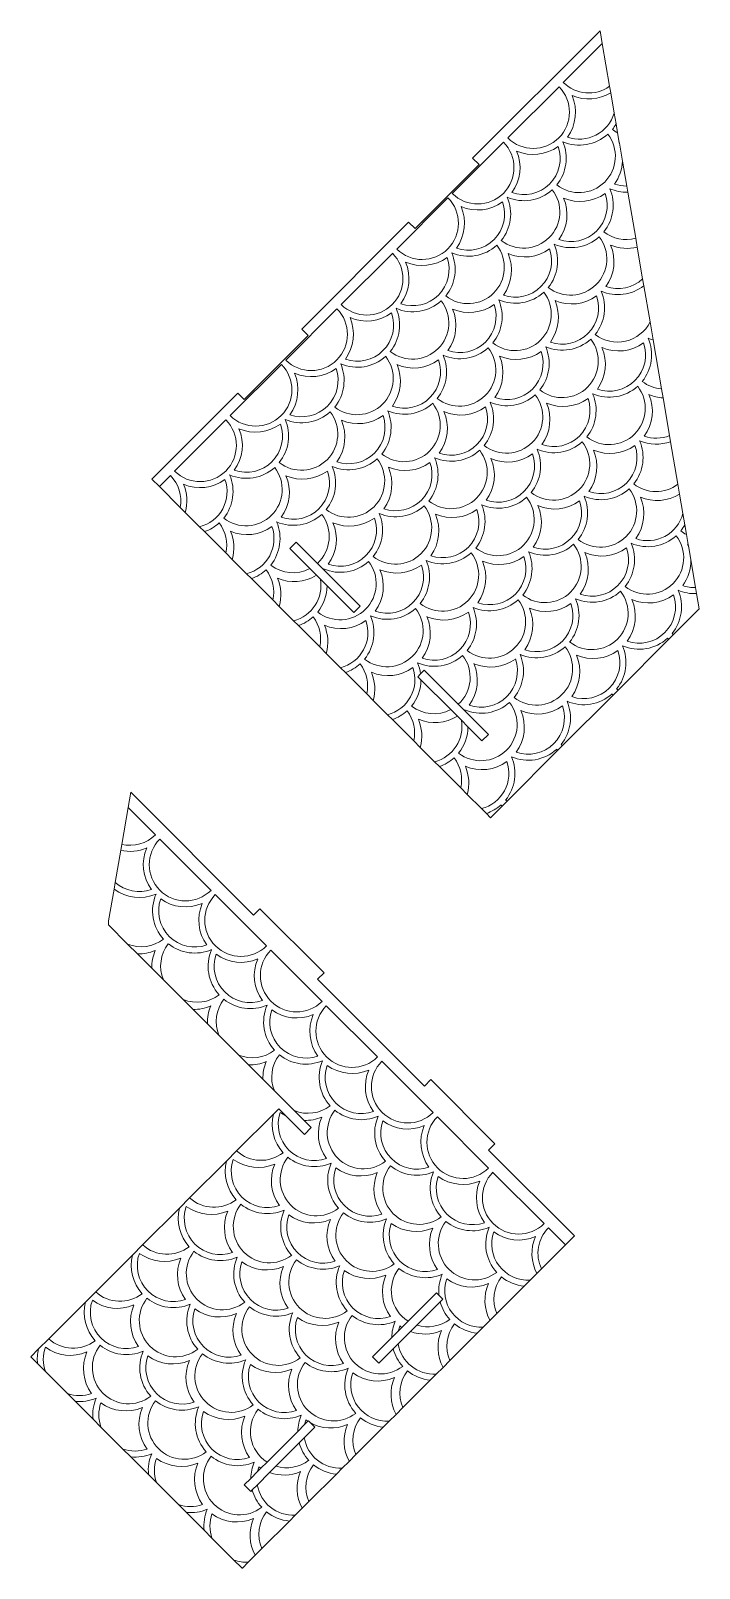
# Model space of a CAD drawing. Header units: millimetres. Extents: x -1822 to 2308, y -1461 to 1756.
# Drawn here: x 1366 to 1587, y 1087 to 1596 of the extents above; entities that cross this region are included whole.
import ezdxf

# ---------------------------------------------------------------- set-up
doc = ezdxf.new("R2010")
doc.units = ezdxf.units.MM

msp = doc.modelspace()

# ---------------------------------------------------------------- linework, layer by layer
at = {"color": 7, "linetype": 'Continuous', "lineweight": 15}
for p, q in [((1512.37, 1553.57), (1554.56, 1595.76)), ((1554.56, 1595.76), (1555.29, 1591.54)), ((1555.29, 1591.54), (1542.39, 1578.64)), ((1557.72, 1577.37), (1555.29, 1591.54)), ((1540.97, 1577.23), (1524, 1560.26)), ((1557.72, 1577.37), (1558.09, 1575.22)), ((1559.24, 1568.5), (1558.09, 1575.22)), ((1559.24, 1568.5), (1559.86, 1564.9)), ((1560.36, 1561.98), (1559.86, 1564.9)), ((1522.59, 1558.84), (1505.62, 1541.87)), ((1560.36, 1561.98), (1560.91, 1558.74)), ((1560.95, 1558.54), (1560.91, 1558.74)), ((1560.95, 1558.54), (1561.97, 1552.58)), ((1514.49, 1551.45), (1512.37, 1553.57)), ((1563.39, 1544.33), (1561.97, 1552.58)), ((1493.28, 1530.24), (1514.49, 1551.45)), ((1563.39, 1544.33), (1563.73, 1542.34)), ((1566.35, 1527.05), (1563.73, 1542.34)), ((1504.2, 1540.46), (1487.23, 1523.49)), ((1455.8, 1497), (1491.16, 1532.36)), ((1491.16, 1532.36), (1493.28, 1530.24)), ((1566.35, 1527.05), (1566.86, 1524.09)), ((1485.82, 1522.07), (1468.85, 1505.1)), ((1568.65, 1513.63), (1566.86, 1524.09)), ((1568.65, 1513.63), (1569.05, 1511.34)), ((1571.1, 1499.36), (1569.05, 1511.34)), ((1467.43, 1503.69), (1450.46, 1486.72)), ((1457.92, 1494.88), (1455.8, 1497)), ((1571.1, 1499.36), (1572.13, 1493.38)), ((1436.71, 1473.67), (1457.92, 1494.88)), ((1574.91, 1477.17), (1572.13, 1493.38)), ((1449.05, 1485.31), (1432.08, 1468.34)), ((1574.91, 1477.17), (1575.42, 1474.22)), ((1406.16, 1447.35), (1434.59, 1475.79)), ((1434.59, 1475.79), (1436.71, 1473.67)), ((1577.56, 1461.72), (1575.42, 1474.22)), ((1430.66, 1466.92), (1413.69, 1449.95)), ((1577.56, 1461.72), (1577.9, 1459.71)), ((1580.32, 1445.62), (1577.9, 1459.71)), ((1406.16, 1447.35), (1408.63, 1444.88)), ((1412.28, 1448.54), (1408.63, 1444.88)), ((1580.32, 1445.62), (1580.88, 1442.39)), ((1415.54, 1437.96), (1408.63, 1444.88)), ((1581.98, 1435.97), (1580.88, 1442.39)), ((1415.54, 1437.96), (1417.21, 1436.3)), ((1421.95, 1431.56), (1417.21, 1436.3)), ((1581.98, 1435.97), (1582.62, 1432.21)), ((1421.95, 1431.56), (1423.56, 1429.95)), ((1583.18, 1428.94), (1582.62, 1432.21)), ((1430.64, 1422.87), (1423.56, 1429.95)), ((1453.93, 1426.45), (1451.81, 1424.33)), ((1460.94, 1419.44), (1453.93, 1426.45)), ((1583.18, 1428.94), (1583.74, 1425.72)), ((1583.91, 1424.68), (1583.74, 1425.72)), ((1430.64, 1422.87), (1432.77, 1420.74)), ((1437.51, 1416), (1432.77, 1420.74)), ((1451.81, 1424.33), (1458.45, 1417.69)), ((1583.91, 1424.68), (1584.61, 1420.62)), ((1586.19, 1411.4), (1584.61, 1420.62)), ((1437.51, 1416), (1439.12, 1414.39)), ((1458.45, 1417.69), (1460.64, 1415.5)), ((1460.64, 1415.5), (1461.96, 1414.17)), ((1463.18, 1417.2), (1460.94, 1419.44)), ((1475.14, 1405.24), (1463.18, 1417.2)), ((1446.2, 1407.31), (1439.12, 1414.39)), ((1461.96, 1414.17), (1464.15, 1411.99)), ((1464.15, 1411.99), (1473.02, 1403.12)), ((1586.19, 1411.4), (1586.53, 1409.41)), ((1446.2, 1407.31), (1448.32, 1405.19)), ((1453.07, 1400.44), (1448.32, 1405.19)), ((1473.02, 1403.12), (1475.14, 1405.24)), ((1587.4, 1404.36), (1586.53, 1409.41)), ((1453.07, 1400.44), (1454.67, 1398.83)), ((1578.91, 1395.87), (1587.4, 1404.36)), ((1461.75, 1391.76), (1454.67, 1398.83)), ((1578.91, 1395.87), (1577.24, 1394.2)), ((1461.75, 1391.76), (1463.88, 1389.63)), ((1468.62, 1384.89), (1463.88, 1389.63)), ((1560.53, 1377.48), (1577.24, 1394.2)), ((1468.62, 1384.89), (1470.23, 1383.28)), ((1477.31, 1376.2), (1470.23, 1383.28)), ((1495.14, 1382.81), (1494.23, 1381.9)), ((1494.23, 1381.9), (1495.26, 1380.88)), ((1496.36, 1384.02), (1495.14, 1382.81)), ((1495.26, 1380.88), (1505.11, 1371.02)), ((1507.61, 1372.77), (1496.36, 1384.02)), ((1477.31, 1376.2), (1479.44, 1374.07)), ((1542.14, 1359.1), (1558.86, 1375.81)), ((1560.53, 1377.48), (1558.86, 1375.81)), ((1484.18, 1369.33), (1479.44, 1374.07)), ((1484.18, 1369.33), (1485.79, 1367.72)), ((1505.11, 1371.02), (1507.31, 1368.83)), ((1509.85, 1370.53), (1507.61, 1372.77)), ((1517.57, 1362.81), (1509.85, 1370.53)), ((1492.87, 1360.64), (1485.79, 1367.72)), ((1507.31, 1368.83), (1508.63, 1367.5)), ((1508.63, 1367.5), (1510.82, 1365.32)), ((1510.82, 1365.32), (1515.45, 1360.69)), ((1492.87, 1360.64), (1494.99, 1358.52)), ((1515.45, 1360.69), (1517.57, 1362.81)), ((1542.14, 1359.1), (1540.47, 1357.43)), ((1499.74, 1353.77), (1494.99, 1358.52)), ((1523.76, 1340.71), (1540.47, 1357.43)), ((1499.74, 1353.77), (1501.34, 1352.17)), ((1508.42, 1345.09), (1501.34, 1352.17)), ((1508.42, 1345.09), (1510.55, 1342.96)), ((1398.27, 1338.62), (1399.14, 1343.65)), ((1399.14, 1343.65), (1439.83, 1302.96)), ((1515.29, 1338.22), (1510.55, 1342.96)), ((1518.28, 1335.23), (1522.09, 1339.05)), ((1523.76, 1340.71), (1522.09, 1339.05)), ((1398.27, 1338.62), (1396.18, 1326.4)), ((1407.34, 1329.55), (1398.27, 1338.62)), ((1515.29, 1338.22), (1516.9, 1336.61)), ((1518.28, 1335.23), (1516.9, 1336.61)), ((1395.84, 1324.43), (1394.02, 1313.83)), ((1395.84, 1324.43), (1396.18, 1326.4)), ((1425.73, 1311.16), (1408.76, 1328.13)), ((1393.63, 1311.57), (1394.02, 1313.83)), ((1393.63, 1311.57), (1391.83, 1301.06)), ((1444.11, 1292.78), (1427.14, 1309.75)), ((1439.83, 1302.96), (1441.95, 1305.08)), ((1463.16, 1283.87), (1441.95, 1305.08)), ((1391.83, 1301.06), (1391.83, 1299.71)), ((1391.83, 1299.71), (1398.13, 1293.41)), ((1401.38, 1290.15), (1398.13, 1293.41)), ((1401.38, 1290.15), (1406.13, 1285.41)), ((1462.5, 1274.39), (1445.53, 1291.36)), ((1409.96, 1281.58), (1406.13, 1285.41)), ((1463.16, 1283.87), (1461.04, 1281.75)), ((1409.96, 1281.58), (1416.51, 1275.02)), ((1461.04, 1281.75), (1496.4, 1246.4)), ((1419.77, 1271.77), (1416.51, 1275.02)), ((1480.88, 1256.01), (1463.91, 1272.98)), ((1419.77, 1271.77), (1424.52, 1267.02)), ((1428.35, 1263.19), (1424.52, 1267.02)), ((1428.35, 1263.19), (1434.9, 1256.64)), ((1438.15, 1253.38), (1434.9, 1256.64)), ((1438.15, 1253.38), (1442.9, 1248.64)), ((1499.27, 1237.62), (1482.3, 1254.59)), ((1446.73, 1244.81), (1442.9, 1248.64)), ((1496.4, 1246.4), (1498.52, 1248.52)), ((1519.73, 1227.3), (1498.52, 1248.52)), ((1446.73, 1244.81), (1453.28, 1238.26)), ((1446.41, 1237.12), (1434.21, 1224.92)), ((1446.41, 1237.12), (1448.16, 1238.87)), ((1448.16, 1238.87), (1450.46, 1236.56)), ((1456.54, 1235), (1453.28, 1238.26)), ((1456.64, 1230.38), (1450.46, 1236.56)), ((1456.54, 1235), (1458.9, 1232.64)), ((1458.9, 1232.64), (1456.64, 1230.38)), ((1517.65, 1219.24), (1500.68, 1236.21)), ((1519.73, 1227.3), (1517.61, 1225.18)), ((1430.85, 1221.56), (1434.21, 1224.92)), ((1517.61, 1225.18), (1546.04, 1196.75)), ((1430.85, 1221.56), (1418.65, 1209.36)), ((1536.04, 1200.85), (1519.07, 1217.82)), ((1415.3, 1206.01), (1418.65, 1209.36)), ((1415.3, 1206.01), (1403.1, 1193.81)), ((1543.09, 1193.8), (1537.45, 1199.44)), ((1543.09, 1193.8), (1546.04, 1196.75)), ((1399.74, 1190.45), (1403.1, 1193.81)), ((1543.09, 1193.8), (1535.15, 1185.86)), ((1399.74, 1190.45), (1387.54, 1178.25)), ((1529.45, 1180.15), (1531.42, 1182.12)), ((1533.67, 1184.37), (1531.42, 1182.12)), ((1533.67, 1184.37), (1535.15, 1185.86)), ((1384.18, 1174.89), (1387.54, 1178.25)), ((1490.97, 1168.54), (1500.39, 1177.96)), ((1501.21, 1177.15), (1500.39, 1177.96)), ((1502.51, 1175.84), (1501.21, 1177.15)), ((1502.51, 1175.84), (1501.61, 1174.94)), ((1529.45, 1180.15), (1520.36, 1171.06)), ((1384.18, 1174.89), (1371.98, 1162.69)), ((1501.61, 1174.94), (1493.86, 1167.19)), ((1518.11, 1168.81), (1520.36, 1171.06)), ((1487.83, 1165.4), (1488.93, 1166.5)), ((1488.93, 1166.5), (1490.97, 1168.54)), ((1493.86, 1167.19), (1491.77, 1165.1)), ((1513.89, 1164.6), (1515.86, 1166.56)), ((1518.11, 1168.81), (1515.86, 1166.56)), ((1368.63, 1159.34), (1371.98, 1162.69)), ((1479.18, 1156.75), (1485.58, 1163.16)), ((1485.58, 1163.16), (1487.83, 1165.4)), ((1487.74, 1161.07), (1486.05, 1159.38)), ((1491.77, 1165.1), (1487.74, 1161.07)), ((1513.89, 1164.6), (1504.8, 1155.5)), ((1368.63, 1159.34), (1366.04, 1156.75)), ((1366.04, 1156.75), (1368.27, 1154.52)), ((1481.3, 1154.63), (1479.18, 1156.75)), ((1486.05, 1159.38), (1481.3, 1154.63)), ((1502.55, 1153.26), (1504.8, 1155.5)), ((1370.9, 1151.89), (1368.27, 1154.52)), ((1370.9, 1151.89), (1378.18, 1144.61)), ((1498.34, 1149.04), (1500.3, 1151.01)), ((1502.55, 1153.26), (1500.3, 1151.01)), ((1498.34, 1149.04), (1489.24, 1139.95)), ((1380.81, 1141.98), (1378.18, 1144.61)), ((1380.81, 1141.98), (1386.66, 1136.13)), ((1389.28, 1133.51), (1386.66, 1136.13)), ((1456.72, 1134.29), (1457.82, 1135.39)), ((1457.82, 1135.39), (1457.96, 1135.54)), ((1458.55, 1134.95), (1457.96, 1135.54)), ((1482.78, 1133.49), (1484.75, 1135.45)), ((1487, 1137.7), (1484.75, 1135.45)), ((1487, 1137.7), (1489.24, 1139.95)), ((1389.28, 1133.51), (1396.57, 1126.22)), ((1444.3, 1121.87), (1454.47, 1132.04)), ((1454.47, 1132.04), (1456.72, 1134.29)), ((1460.08, 1133.42), (1456.62, 1129.96)), ((1460.08, 1133.42), (1458.55, 1134.95)), ((1482.78, 1133.49), (1473.69, 1124.39)), ((1399.19, 1123.6), (1396.57, 1126.22)), ((1454.94, 1128.27), (1447.19, 1120.52)), ((1456.62, 1129.96), (1454.94, 1128.27)), ((1399.19, 1123.6), (1405.04, 1117.75)), ((1441.16, 1118.73), (1442.26, 1119.83)), ((1442.26, 1119.83), (1444.3, 1121.87)), ((1447.19, 1120.52), (1445.1, 1118.43)), ((1467.23, 1117.93), (1469.19, 1119.9)), ((1471.44, 1122.14), (1469.19, 1119.9)), ((1471.44, 1122.14), (1473.69, 1124.39)), ((1407.67, 1115.12), (1405.04, 1117.75)), ((1407.67, 1115.12), (1414.95, 1107.84)), ((1436.75, 1114.32), (1438.91, 1116.49)), ((1438.91, 1116.49), (1441.16, 1118.73)), ((1445.1, 1118.43), (1441.07, 1114.4)), ((1467.23, 1117.93), (1458.13, 1108.84)), ((1438.87, 1112.2), (1436.75, 1114.32)), ((1439.38, 1112.72), (1438.87, 1112.2)), ((1441.07, 1114.4), (1439.38, 1112.72)), ((1417.57, 1105.22), (1414.95, 1107.84)), ((1417.57, 1105.22), (1423.43, 1099.36)), ((1455.88, 1106.59), (1453.64, 1104.34)), ((1455.88, 1106.59), (1458.13, 1108.84)), ((1451.67, 1102.37), (1442.58, 1093.28)), ((1451.67, 1102.37), (1453.64, 1104.34)), ((1426.05, 1096.74), (1423.43, 1099.36)), ((1426.05, 1096.74), (1433.34, 1089.45)), ((1435.96, 1086.83), (1433.34, 1089.45)), ((1440.33, 1091.03), (1438.08, 1088.78)), ((1440.33, 1091.03), (1442.58, 1093.28)), ((1435.96, 1086.83), (1436.04, 1086.75)), ((1436.11, 1086.82), (1436.04, 1086.75)), ((1436.11, 1086.82), (1438.08, 1088.78))]:
    msp.add_line(p, q, dxfattribs=at)
for centre, radius, start, end in [((1550.82, 1587.18), 12, 225.3775, 305.11), ((1532.43, 1568.8), 12, 225.3775, 44.6225), ((1532.43, 1568.8), 14, 323.9721, 23.2132), ((1550.82, 1587.18), 14, 246.7868, 301.2855), ((1547.73, 1571.89), 12, 250.6589, 343.5975), ((1547.73, 1571.89), 14, 321.1352, 330.0435), ((1566.01, 1572.57), 12, 232.0542, 241.9142), ((1514.05, 1550.42), 12, 225.3775, 44.6225), ((1547.62, 1554.18), 12, 232.0542, 37.6426), ((1529.34, 1553.5), 14, 321.1352, 23.2132), ((1547.73, 1571.89), 14, 246.7868, 312.1611), ((1566.37, 1571.63), 14, 246.7868, 247.0552), ((1547.99, 1553.24), 14, 22.2086, 23.2132), ((1529.34, 1553.5), 12, 250.6589, 19.3411), ((1514.05, 1550.42), 14, 323.9721, 23.2132), ((1532.43, 1568.8), 14, 246.7868, 306.0279), ((1547.99, 1553.24), 14, 323.9721, 357.2627), ((1529.24, 1535.8), 12, 232.0542, 37.6426), ((1529.34, 1553.5), 14, 246.7868, 312.1611), ((1544.9, 1537.95), 14, 321.1352, 23.2132), ((1563.28, 1556.33), 14, 246.7868, 271.8163), ((1563.28, 1556.33), 12, 250.6589, 270.4857), ((1495.66, 1532.03), 12, 225.3775, 44.6225), ((1510.96, 1535.12), 12, 250.6589, 19.3411), ((1495.66, 1532.03), 14, 323.9721, 23.2132), ((1514.05, 1550.42), 14, 246.7868, 306.0279), ((1510.96, 1535.12), 14, 321.1352, 23.2132), ((1544.9, 1537.95), 12, 250.6589, 19.3411), ((1529.6, 1534.86), 14, 323.9721, 23.2132), ((1547.99, 1553.24), 14, 246.7868, 306.0279), ((1544.79, 1520.24), 12, 232.0542, 37.6426), ((1544.9, 1537.95), 14, 246.7868, 312.1611), ((1563.18, 1538.63), 12, 232.0542, 285.325), ((1477.28, 1513.65), 12, 225.3775, 44.6225), ((1510.85, 1517.41), 12, 232.0542, 37.6426), ((1492.57, 1516.73), 14, 321.1352, 23.2132), ((1510.96, 1535.12), 14, 246.7868, 312.1611), ((1526.51, 1519.56), 12, 250.6589, 19.3411), ((1511.22, 1516.47), 14, 323.9721, 23.2132), ((1529.6, 1534.86), 14, 246.7868, 306.0279), ((1526.51, 1519.56), 14, 321.1352, 23.2132), ((1545.16, 1519.3), 14, 323.9721, 23.2132), ((1563.54, 1537.69), 14, 246.7868, 283.6998), ((1492.57, 1516.73), 12, 250.6589, 19.3411), ((1477.28, 1513.65), 14, 323.9721, 23.2132), ((1495.66, 1532.03), 14, 246.7868, 306.0279), ((1560.46, 1522.39), 12, 250.6589, 313.093), ((1526.41, 1501.86), 12, 232.0542, 37.6426), ((1508.13, 1501.18), 14, 321.1352, 23.2132), ((1526.51, 1519.56), 14, 246.7868, 312.1611), ((1542.07, 1504.01), 12, 250.6589, 19.3411), ((1545.16, 1519.3), 14, 246.7868, 306.0279), ((1542.07, 1504.01), 14, 321.1352, 23.2132), ((1560.46, 1522.39), 14, 246.7868, 307.8549), ((1458.89, 1495.26), 12, 225.3775, 44.6225), ((1474.19, 1498.35), 12, 250.6589, 19.3411), ((1477.28, 1513.65), 14, 246.7868, 306.0279), ((1492.47, 1499.03), 12, 232.0542, 37.6426), ((1474.19, 1498.35), 14, 321.1352, 23.2132), ((1492.57, 1516.73), 14, 246.7868, 312.1611), ((1508.13, 1501.18), 12, 250.6589, 19.3411), ((1492.83, 1498.09), 14, 323.9721, 23.2132), ((1511.22, 1516.47), 14, 246.7868, 306.0279), ((1526.77, 1500.92), 14, 323.9721, 23.2132), ((1458.89, 1495.26), 14, 323.9721, 23.2132), ((1560.35, 1504.68), 12, 232.0542, 333.6365), ((1541.97, 1486.3), 12, 232.0542, 37.6426), ((1542.07, 1504.01), 14, 246.7868, 312.1611), ((1557.63, 1488.45), 12, 250.6589, 19.3411), ((1560.72, 1503.75), 14, 246.7868, 306.0279), ((1557.63, 1488.45), 14, 321.1352, 23.2132), ((1576.01, 1506.83), 14, 246.7868, 253.8894), ((1474.08, 1480.64), 12, 232.0542, 37.6426), ((1474.19, 1498.35), 14, 246.7868, 312.1611), ((1489.74, 1482.79), 12, 250.6589, 19.3411), ((1492.83, 1498.09), 14, 246.7868, 306.0279), ((1508.02, 1483.47), 12, 232.0542, 37.6426), ((1489.74, 1482.79), 14, 321.1352, 23.2132), ((1508.13, 1501.18), 14, 246.7868, 312.1611), ((1523.69, 1485.62), 12, 250.6589, 19.3411), ((1508.39, 1482.53), 14, 323.9721, 23.2132), ((1526.77, 1500.92), 14, 246.7868, 306.0279), ((1523.69, 1485.62), 14, 321.1352, 23.2132), ((1542.33, 1485.36), 14, 323.9721, 23.2132), ((1440.51, 1476.88), 12, 225.3775, 44.6225), ((1455.8, 1479.96), 12, 250.6589, 19.3411), ((1440.51, 1476.88), 14, 323.9721, 23.2132), ((1458.89, 1495.26), 14, 246.7868, 306.0279), ((1455.8, 1479.96), 14, 321.1352, 23.2132), ((1474.45, 1479.7), 14, 323.9721, 23.2132), ((1557.52, 1470.74), 12, 232.0542, 37.6426), ((1557.63, 1488.45), 14, 246.7868, 312.1611), ((1575.91, 1489.13), 12, 232.0542, 265.2299), ((1489.64, 1465.09), 12, 232.0542, 37.6426), ((1489.74, 1482.79), 14, 246.7868, 312.1611), ((1505.3, 1467.24), 12, 250.6589, 19.3411), ((1508.39, 1482.53), 14, 246.7868, 306.0279), ((1523.58, 1467.91), 12, 232.0542, 37.6426), ((1505.3, 1467.24), 14, 321.1352, 23.2132), ((1523.69, 1485.62), 14, 246.7868, 312.1611), ((1539.24, 1470.06), 12, 250.6589, 19.3411), ((1523.95, 1466.98), 14, 323.9721, 23.2132), ((1542.33, 1485.36), 14, 246.7868, 306.0279), ((1539.24, 1470.06), 14, 321.1352, 23.2132), ((1557.89, 1469.81), 14, 323.9721, 23.2132), ((1576.27, 1488.19), 14, 246.7868, 266.4947), ((1422.12, 1458.49), 12, 225.3775, 44.6225), ((1455.7, 1462.26), 12, 232.0542, 37.6426), ((1437.42, 1461.58), 14, 321.1352, 23.2132), ((1455.8, 1479.96), 14, 246.7868, 312.1611), ((1471.36, 1464.41), 12, 250.6589, 19.3411), ((1456.06, 1461.32), 14, 323.9721, 23.2132), ((1474.45, 1479.7), 14, 246.7868, 306.0279), ((1471.36, 1464.41), 14, 321.1352, 23.2132), ((1490, 1464.15), 14, 323.9721, 23.2132), ((1437.42, 1461.58), 12, 250.6589, 19.3411), ((1422.12, 1458.49), 14, 323.9721, 23.2132), ((1440.51, 1476.88), 14, 246.7868, 306.0279), ((1573.18, 1472.89), 12, 250.6589, 291.3887), ((1505.2, 1449.53), 12, 232.0542, 37.6426), ((1505.3, 1467.24), 14, 246.7868, 312.1611), ((1539.14, 1452.36), 12, 232.0542, 37.6426), ((1520.86, 1451.68), 14, 321.1352, 23.2132), ((1539.24, 1470.06), 14, 246.7868, 312.1611), ((1554.8, 1454.51), 12, 250.6589, 19.3411), ((1539.5, 1451.42), 14, 323.9721, 23.2132), ((1557.89, 1469.81), 14, 246.7868, 306.0279), ((1554.8, 1454.51), 14, 321.1352, 23.2132), ((1573.18, 1472.89), 14, 246.7868, 289.7055), ((1437.31, 1443.87), 12, 232.0542, 37.6426), ((1437.42, 1461.58), 14, 246.7868, 312.1611), ((1471.25, 1446.7), 12, 232.0542, 37.6426), ((1452.98, 1446.02), 14, 321.1352, 23.2132), ((1471.36, 1464.41), 14, 246.7868, 312.1611), ((1486.92, 1448.85), 12, 250.6589, 19.3411), ((1471.62, 1445.76), 14, 323.9721, 23.2132), ((1490, 1464.15), 14, 246.7868, 306.0279), ((1486.92, 1448.85), 14, 321.1352, 23.2132), ((1520.86, 1451.68), 12, 250.6589, 19.3411), ((1505.56, 1448.59), 14, 323.9721, 23.2132), ((1523.95, 1466.98), 14, 246.7868, 306.0279), ((1403.74, 1440.11), 12, 349.7176, 44.6225), ((1422.12, 1458.49), 14, 246.7868, 306.0279), ((1403.74, 1440.11), 14, 344.2204, 23.2132), ((1419.03, 1443.19), 12, 284.0826, 19.3411), ((1419.03, 1443.19), 14, 321.1352, 23.2132), ((1452.98, 1446.02), 12, 250.6589, 19.3411), ((1437.68, 1442.94), 14, 323.9721, 23.2132), ((1456.06, 1461.32), 14, 246.7868, 306.0279), ((1573.08, 1455.19), 12, 232.0542, 307.1307), ((1520.75, 1433.97), 12, 232.0542, 37.6426), ((1520.86, 1451.68), 14, 246.7868, 312.1611), ((1554.69, 1436.8), 12, 232.0542, 37.6426), ((1536.41, 1436.12), 14, 321.1352, 23.2132), ((1554.8, 1454.51), 14, 246.7868, 312.1611), ((1555.06, 1435.86), 14, 323.9721, 23.2132), ((1573.44, 1454.25), 14, 246.7868, 302.0718), ((1452.98, 1446.02), 14, 246.7868, 312.1611), ((1452.87, 1428.32), 12, 312.2725, 37.6426), ((1486.81, 1431.15), 12, 232.0542, 37.6426), ((1468.53, 1430.47), 14, 321.1352, 23.2132), ((1486.92, 1448.85), 14, 246.7868, 312.1611), ((1502.47, 1433.3), 12, 250.6589, 19.3411), ((1487.18, 1430.21), 14, 323.9721, 23.2132), ((1505.56, 1448.59), 14, 246.7868, 306.0279), ((1502.47, 1433.3), 14, 321.1352, 23.2132), ((1536.41, 1436.12), 12, 250.6589, 19.3411), ((1521.12, 1433.04), 14, 323.9721, 23.2132), ((1539.5, 1451.42), 14, 246.7868, 306.0279), ((1570.35, 1438.95), 12, 250.6589, 345.6007), ((1419.03, 1443.19), 14, 288.8705, 312.1611), ((1418.93, 1425.49), 12, 347.3946, 37.6426), ((1437.68, 1442.94), 14, 246.7868, 306.0279), ((1434.59, 1427.64), 12, 284.0826, 19.3411), ((1434.59, 1427.64), 14, 321.1352, 23.2132), ((1468.53, 1430.47), 12, 250.6589, 19.3411), ((1453.23, 1427.38), 14, 323.9721, 23.2132), ((1471.62, 1445.76), 14, 246.7868, 306.0279), ((1570.35, 1438.95), 14, 321.1352, 331.1995), ((1419.29, 1424.55), 14, 344.2204, 23.2132), ((1536.31, 1418.42), 12, 232.0542, 37.6426), ((1536.41, 1436.12), 14, 246.7868, 312.1611), ((1570.25, 1421.25), 12, 232.0542, 37.6426), ((1551.97, 1420.57), 14, 321.1352, 23.2132), ((1570.35, 1438.95), 14, 246.7868, 312.1611), ((1588.63, 1439.63), 12, 232.0542, 242.9837), ((1589, 1438.69), 14, 246.7868, 247.9175), ((1570.61, 1420.31), 14, 18.1925, 23.2132), ((1502.37, 1415.59), 12, 232.0542, 37.6426), ((1484.09, 1414.91), 14, 321.1352, 23.2132), ((1502.47, 1433.3), 14, 246.7868, 312.1611), ((1518.03, 1417.74), 12, 250.6589, 19.3411), ((1502.73, 1414.65), 14, 323.9721, 23.2132), ((1521.12, 1433.04), 14, 246.7868, 306.0279), ((1518.03, 1417.74), 14, 321.1352, 23.2132), ((1551.97, 1420.57), 12, 250.6589, 19.3411), ((1536.67, 1417.48), 14, 323.9721, 23.2132), ((1555.06, 1435.86), 14, 246.7868, 306.0279), ((1570.61, 1420.31), 14, 323.9721, 1.2788), ((1434.59, 1427.64), 14, 288.8705, 312.1611), ((1434.49, 1409.93), 12, 347.3946, 37.6426), ((1452.87, 1428.32), 12, 232.0542, 297.6874), ((1453.23, 1427.38), 14, 246.7868, 301.9315), ((1468.43, 1412.76), 12, 232.0542, 37.6426), ((1468.53, 1430.47), 14, 246.7868, 312.1611), ((1450.15, 1412.08), 14, 21.4543, 23.2132), ((1484.09, 1414.91), 12, 250.6589, 19.3411), ((1468.79, 1411.82), 14, 323.9721, 23.2132), ((1487.18, 1430.21), 14, 246.7868, 306.0279), ((1434.85, 1408.99), 14, 344.2204, 23.2132), ((1450.15, 1412.08), 12, 284.0826, 10.0379), ((1450.15, 1412.08), 14, 321.1352, 359.6244), ((1551.86, 1402.86), 12, 232.0542, 37.6426), ((1551.97, 1420.57), 14, 246.7868, 312.1611), ((1567.53, 1405.01), 14, 321.1352, 23.2132), ((1585.91, 1423.4), 14, 246.7868, 272.552), ((1585.91, 1423.4), 12, 250.6589, 271.3468), ((1517.92, 1400.03), 12, 232.0542, 37.6426), ((1518.03, 1417.74), 14, 246.7868, 312.1611), ((1533.59, 1402.18), 12, 250.6589, 19.3411), ((1536.67, 1417.48), 14, 246.7868, 306.0279), ((1533.59, 1402.18), 14, 321.1352, 23.2132), ((1567.53, 1405.01), 12, 250.6589, 19.3411), ((1552.23, 1401.92), 14, 323.9721, 23.2132), ((1570.61, 1420.31), 14, 246.7868, 306.0279), ((1450.15, 1412.08), 14, 288.8705, 312.1611), ((1450.04, 1394.38), 12, 347.3946, 37.6426), ((1468.79, 1411.82), 14, 246.7868, 306.0279), ((1465.7, 1396.53), 12, 284.0826, 19.3411), ((1483.98, 1397.2), 12, 232.0542, 37.6426), ((1465.7, 1396.53), 14, 321.1352, 23.2132), ((1484.09, 1414.91), 14, 246.7868, 312.1611), ((1499.64, 1399.35), 12, 250.6589, 19.3411), ((1484.35, 1396.27), 14, 323.9721, 23.2132), ((1502.73, 1414.65), 14, 246.7868, 306.0279), ((1499.64, 1399.35), 14, 321.1352, 23.2132), ((1518.29, 1399.09), 14, 323.9721, 23.2132), ((1450.41, 1393.44), 14, 344.2204, 23.2132), ((1585.81, 1405.69), 12, 232.0542, 234.931), ((1533.48, 1384.48), 12, 232.0542, 37.6426), ((1533.59, 1402.18), 14, 246.7868, 312.1611), ((1549.14, 1386.63), 12, 250.6589, 19.3411), ((1552.23, 1401.92), 14, 246.7868, 306.0279), ((1549.14, 1386.63), 14, 321.1352, 23.2132), ((1567.53, 1405.01), 14, 246.7868, 312.1611), ((1567.42, 1387.3), 12, 35.069, 37.6426), ((1465.7, 1396.53), 14, 288.8705, 312.1611), ((1465.6, 1378.82), 12, 347.3946, 37.6426), ((1484.35, 1396.27), 14, 246.7868, 306.0279), ((1481.26, 1380.97), 12, 284.0826, 19.3411), ((1499.64, 1399.35), 14, 246.7868, 312.1611), ((1481.26, 1380.97), 14, 7.5361, 23.2132), ((1499.54, 1381.65), 12, 312.2725, 37.6426), ((1515.2, 1383.8), 12, 250.6589, 19.3411), ((1499.9, 1380.71), 14, 323.9721, 23.2132), ((1518.29, 1399.09), 14, 246.7868, 306.0279), ((1515.2, 1383.8), 14, 321.1352, 23.2132), ((1533.85, 1383.54), 14, 323.9721, 23.2132), ((1465.96, 1377.88), 14, 344.2204, 23.2132), ((1481.26, 1380.97), 14, 321.1352, 359.6244), ((1549.14, 1386.63), 14, 246.7868, 312.1611), ((1549.04, 1368.92), 12, 35.069, 37.6426), ((1567.42, 1387.3), 12, 232.0542, 234.931), ((1481.26, 1380.97), 14, 288.8705, 312.1611), ((1481.15, 1363.26), 12, 347.3946, 37.6426), ((1499.54, 1381.65), 12, 232.0542, 297.6874), ((1515.1, 1366.09), 12, 232.0542, 37.6426), ((1515.2, 1383.8), 14, 246.7868, 312.1611), ((1496.82, 1365.41), 14, 21.4543, 23.2132), ((1530.76, 1368.24), 12, 250.6589, 19.3411), ((1515.46, 1365.15), 14, 323.9721, 23.2132), ((1533.85, 1383.54), 14, 246.7868, 306.0279), ((1530.76, 1368.24), 14, 321.1352, 23.2132), ((1499.9, 1380.71), 14, 246.7868, 301.9315), ((1481.52, 1362.32), 14, 344.2204, 23.2132), ((1496.82, 1365.41), 12, 284.0826, 10.0379), ((1496.82, 1365.41), 14, 321.1352, 359.6244), ((1549.04, 1368.92), 12, 232.0542, 234.931), ((1496.82, 1365.41), 14, 288.8705, 312.1611), ((1496.71, 1347.71), 12, 347.3946, 37.6426), ((1512.37, 1349.86), 14, 321.1352, 23.2132), ((1530.76, 1368.24), 14, 246.7868, 312.1611), ((1530.65, 1350.54), 12, 35.069, 37.6426), ((1515.46, 1365.15), 14, 246.7868, 306.0279), ((1497.08, 1346.77), 14, 344.2204, 23.2132), ((1512.37, 1349.86), 12, 284.0826, 19.3411), ((1512.37, 1349.86), 14, 288.8705, 312.1611), ((1512.27, 1332.15), 12, 35.069, 37.6426), ((1530.65, 1350.54), 12, 232.0542, 234.931), ((1398.91, 1338.09), 12, 256.8199, 314.6225), ((1398.91, 1338.09), 14, 257.3124, 293.2132), ((1417.3, 1319.7), 14, 156.7868, 216.0279), ((1417.3, 1319.7), 12, 135.3775, 314.6225), ((1402, 1322.79), 12, 228.3072, 289.3411), ((1402, 1322.79), 14, 233.2848, 293.2132), ((1420.39, 1304.41), 14, 156.7868, 222.1611), ((1420.39, 1304.41), 12, 160.6589, 289.3411), ((1417.3, 1319.7), 14, 233.9721, 293.2132), ((1435.68, 1301.32), 12, 135.3775, 314.6225), ((1435.68, 1301.32), 14, 156.7868, 216.0279), ((1402.68, 1304.51), 12, 247.7043, 307.6426), ((1421.06, 1286.13), 12, 142.0542, 202.2957), ((1420.39, 1304.41), 14, 231.1352, 293.2132), ((1401.74, 1304.15), 14, 268.5384, 293.2132), ((1420.13, 1285.76), 14, 156.7868, 181.4616), ((1438.77, 1286.02), 14, 156.7868, 222.1611), ((1438.77, 1286.02), 12, 160.6589, 289.3411), ((1435.68, 1301.32), 14, 233.9721, 293.2132), ((1454.07, 1282.93), 14, 156.7868, 216.0279), ((1454.07, 1282.93), 12, 135.3775, 314.6225), ((1421.06, 1286.13), 12, 247.7043, 307.6426), ((1420.13, 1285.76), 14, 268.5384, 293.2132), ((1438.51, 1267.38), 14, 156.7868, 181.4616), ((1439.45, 1267.74), 12, 142.0542, 202.2957), ((1438.77, 1286.02), 14, 231.1352, 293.2132), ((1457.16, 1267.64), 14, 156.7868, 222.1611), ((1472.45, 1264.55), 12, 135.3775, 314.6225), ((1457.16, 1267.64), 12, 160.6589, 289.3411), ((1454.07, 1282.93), 14, 233.9721, 293.2132), ((1472.45, 1264.55), 14, 156.7868, 216.0279), ((1439.45, 1267.74), 12, 247.7043, 307.6426), ((1438.51, 1267.38), 14, 268.5384, 293.2132), ((1456.9, 1248.99), 14, 156.7868, 181.4616), ((1457.83, 1249.36), 12, 142.0542, 202.2957), ((1457.16, 1267.64), 14, 231.1352, 293.2132), ((1475.54, 1249.25), 14, 156.7868, 222.1611), ((1475.54, 1249.25), 12, 160.6589, 289.3411), ((1472.45, 1264.55), 14, 233.9721, 293.2132), ((1490.84, 1246.16), 12, 135.3775, 314.6225), ((1490.84, 1246.16), 14, 156.7868, 216.0279), ((1459.98, 1233.7), 14, 165.8462, 222.1611), ((1459.98, 1233.7), 12, 160.6589, 289.3411), ((1456.9, 1248.99), 14, 233.9721, 242.6454), ((1457.83, 1249.36), 12, 247.7043, 307.6426), ((1476.22, 1230.97), 12, 142.0542, 307.6426), ((1475.54, 1249.25), 14, 231.1352, 293.2132), ((1456.9, 1248.99), 14, 268.5384, 293.2132), ((1475.28, 1230.61), 14, 156.7868, 216.0279), ((1493.93, 1230.87), 14, 156.7868, 222.1611), ((1493.93, 1230.87), 12, 160.6589, 289.3411), ((1490.84, 1246.16), 14, 233.9721, 293.2132), ((1509.22, 1227.78), 14, 156.7868, 216.0279), ((1509.22, 1227.78), 12, 135.3775, 314.6225), ((1444.43, 1218.14), 12, 160.6589, 289.3411), ((1441.34, 1233.44), 14, 233.9721, 293.2132), ((1442.28, 1233.8), 12, 227.7462, 307.6426), ((1460.66, 1215.42), 12, 142.0542, 307.6426), ((1459.98, 1233.7), 14, 231.1352, 293.2132), ((1444.43, 1218.14), 14, 165.8462, 222.1611), ((1459.72, 1215.05), 14, 156.7868, 216.0279), ((1478.37, 1215.31), 14, 156.7868, 222.1611), ((1478.37, 1215.31), 12, 160.6589, 289.3411), ((1475.28, 1230.61), 14, 233.9721, 293.2132), ((1493.67, 1212.22), 14, 156.7868, 216.0279), ((1494.6, 1212.59), 12, 142.0542, 307.6426), ((1493.93, 1230.87), 14, 231.1352, 293.2132), ((1512.31, 1212.48), 14, 156.7868, 222.1611), ((1527.61, 1209.4), 12, 135.3775, 314.6225), ((1512.31, 1212.48), 12, 160.6589, 289.3411), ((1509.22, 1227.78), 14, 233.9721, 293.2132), ((1527.61, 1209.4), 14, 156.7868, 216.0279), ((1428.87, 1202.58), 12, 160.6589, 289.3411), ((1425.78, 1217.88), 14, 233.9721, 293.2132), ((1426.72, 1218.25), 12, 227.7462, 307.6426), ((1445.11, 1199.86), 12, 142.0542, 307.6426), ((1444.43, 1218.14), 14, 231.1352, 293.2132), ((1428.87, 1202.58), 14, 165.8462, 222.1611), ((1444.17, 1199.5), 14, 156.7868, 216.0279), ((1462.81, 1199.76), 14, 156.7868, 222.1611), ((1462.81, 1199.76), 12, 160.6589, 289.3411), ((1459.72, 1215.05), 14, 233.9721, 293.2132), ((1478.11, 1196.67), 14, 156.7868, 216.0279), ((1479.05, 1197.03), 12, 142.0542, 307.6426), ((1478.37, 1215.31), 14, 231.1352, 293.2132), ((1496.75, 1196.93), 14, 156.7868, 222.1611), ((1512.99, 1194.2), 12, 142.0542, 307.6426), ((1512.31, 1212.48), 14, 231.1352, 293.2132), ((1496.75, 1196.93), 12, 160.6589, 289.3411), ((1493.67, 1212.22), 14, 233.9721, 293.2132), ((1512.05, 1193.84), 14, 156.7868, 216.0279), ((1530.7, 1194.1), 14, 156.7868, 222.1611), ((1530.7, 1194.1), 12, 160.6589, 273.4487), ((1527.61, 1209.4), 14, 233.9721, 293.2132), ((1545.99, 1191.01), 14, 156.7868, 208.3145), ((1545.99, 1191.01), 12, 135.3775, 205.4292), ((1411.17, 1202.69), 12, 227.7462, 307.6426), ((1429.55, 1184.3), 12, 142.0542, 307.6426), ((1428.87, 1202.58), 14, 231.1352, 293.2132), ((1413.32, 1187.03), 14, 165.8462, 222.1611), ((1413.32, 1187.03), 12, 160.6589, 289.3411), ((1410.23, 1202.32), 14, 233.9721, 293.2132), ((1428.61, 1183.94), 14, 156.7868, 216.0279), ((1447.26, 1184.2), 14, 156.7868, 222.1611), ((1447.26, 1184.2), 12, 160.6589, 289.3411), ((1444.17, 1199.5), 14, 233.9721, 293.2132), ((1462.55, 1181.11), 14, 156.7868, 216.0279), ((1463.49, 1181.48), 12, 142.0542, 307.6426), ((1462.81, 1199.76), 14, 231.1352, 293.2132), ((1481.2, 1181.37), 14, 156.7868, 222.1611), ((1497.43, 1178.65), 12, 142.0542, 237.3908), ((1496.75, 1196.93), 14, 231.1352, 293.2132), ((1481.2, 1181.37), 12, 160.6589, 289.3411), ((1478.11, 1196.67), 14, 233.9721, 293.2132), ((1496.49, 1178.28), 14, 156.7868, 216.0279), ((1515.14, 1178.54), 14, 156.7868, 185.7288), ((1515.14, 1178.54), 12, 160.6589, 273.4487), ((1512.05, 1193.84), 14, 233.9721, 293.2132), ((1530.44, 1175.45), 14, 156.7868, 208.3145), ((1531.37, 1175.82), 12, 142.0542, 203.3612), ((1530.7, 1194.1), 14, 231.1352, 264.9003), ((1395.61, 1187.13), 12, 227.7462, 307.6426), ((1413.99, 1168.75), 12, 142.0542, 307.6426), ((1413.32, 1187.03), 14, 231.1352, 293.2132), ((1397.76, 1171.47), 14, 165.8462, 222.1611), ((1397.76, 1171.47), 12, 160.6589, 289.3411), ((1394.67, 1186.77), 14, 233.9721, 293.2132), ((1413.06, 1168.38), 14, 156.7868, 216.0279), ((1431.7, 1168.64), 14, 156.7868, 222.1611), ((1431.7, 1168.64), 12, 160.6589, 289.3411), ((1428.61, 1183.94), 14, 233.9721, 293.2132), ((1447, 1165.55), 14, 156.7868, 216.0279), ((1447.93, 1165.92), 12, 142.0542, 307.6426), ((1447.26, 1184.2), 14, 231.1352, 293.2132), ((1465.64, 1165.81), 14, 156.7868, 222.1611), ((1515.14, 1178.54), 14, 194.9071, 222.1611), ((1465.64, 1165.81), 12, 160.6589, 289.3411), ((1462.55, 1181.11), 14, 233.9721, 293.2132), ((1480.94, 1162.73), 14, 156.7868, 216.0279), ((1481.88, 1163.09), 12, 142.0542, 307.6426), ((1481.2, 1181.37), 14, 231.1352, 293.2132), ((1499.58, 1162.99), 14, 156.7868, 179.3003), ((1499.58, 1162.99), 12, 160.6589, 168.3872), ((1496.49, 1178.28), 14, 233.9721, 237.2913), ((1497.43, 1178.65), 12, 252.683, 307.6426), ((1515.82, 1160.26), 12, 142.0542, 203.3612), ((1515.14, 1178.54), 14, 231.1352, 264.9003), ((1380.05, 1171.58), 12, 227.7462, 307.6426), ((1398.44, 1153.19), 12, 142.0542, 307.6426), ((1397.76, 1171.47), 14, 231.1352, 293.2132), ((1499.58, 1162.99), 12, 189.1991, 273.4487), ((1496.49, 1178.28), 14, 250.288, 293.2132), ((1514.88, 1159.9), 14, 156.7868, 208.3145), ((1382.2, 1155.92), 14, 165.8462, 185.7288), ((1382.2, 1155.92), 12, 160.6589, 199.5799), ((1379.11, 1171.21), 14, 233.9721, 293.2132), ((1397.5, 1152.83), 14, 156.7868, 216.0279), ((1416.14, 1153.09), 14, 156.7868, 222.1611), ((1416.14, 1153.09), 12, 160.6589, 289.3411), ((1413.06, 1168.38), 14, 233.9721, 293.2132), ((1431.44, 1150), 14, 156.7868, 216.0279), ((1432.38, 1150.36), 12, 142.0542, 307.6426), ((1431.7, 1168.64), 14, 231.1352, 293.2132), ((1450.08, 1150.26), 14, 156.7868, 222.1611), ((1499.58, 1162.99), 14, 194.9071, 222.1611), ((1450.08, 1150.26), 12, 160.6589, 289.3411), ((1447, 1165.55), 14, 233.9721, 293.2132), ((1465.38, 1147.17), 14, 156.7868, 216.0279), ((1466.32, 1147.53), 12, 142.0542, 307.6426), ((1465.64, 1165.81), 14, 231.1352, 293.2132), ((1484.03, 1147.43), 14, 156.7868, 222.1611), ((1484.03, 1147.43), 12, 160.6589, 273.4487), ((1480.94, 1162.73), 14, 233.9721, 293.2132), ((1500.26, 1144.71), 12, 142.0542, 203.3612), ((1499.58, 1162.99), 14, 231.1352, 264.9003), ((1499.32, 1144.34), 14, 156.7868, 208.3145), ((1382.2, 1155.92), 12, 250.4201, 289.3411), ((1382.2, 1155.92), 14, 264.2712, 293.2132), ((1400.59, 1137.53), 14, 156.7868, 185.7288), ((1400.59, 1137.53), 12, 160.6589, 199.5799), ((1397.5, 1152.83), 14, 233.9721, 293.2132), ((1416.82, 1134.81), 12, 142.0542, 307.6426), ((1416.14, 1153.09), 14, 231.1352, 293.2132), ((1434.53, 1134.7), 14, 156.7868, 222.1611), ((1415.88, 1134.44), 14, 156.7868, 216.0279), ((1434.53, 1134.7), 12, 160.6589, 289.3411), ((1431.44, 1150), 14, 233.9721, 293.2132), ((1449.83, 1131.61), 14, 156.7868, 216.0279), ((1450.76, 1131.98), 12, 142.0542, 237.3908), ((1450.08, 1150.26), 14, 231.1352, 293.2132), ((1468.47, 1131.87), 14, 156.7868, 179.3003), ((1468.47, 1131.87), 12, 160.6589, 168.3872), ((1465.38, 1147.17), 14, 233.9721, 237.2913), ((1484.7, 1129.15), 12, 142.0542, 203.3612), ((1484.03, 1147.43), 14, 231.1352, 264.9003), ((1465.38, 1147.17), 14, 240.8043, 293.2132), ((1483.77, 1128.79), 14, 156.7868, 208.3145), ((1400.59, 1137.53), 12, 250.4201, 289.3411), ((1468.47, 1131.87), 14, 194.9071, 222.1611), ((1468.47, 1131.87), 12, 189.1991, 273.4487), ((1400.59, 1137.53), 14, 264.2712, 293.2132), ((1418.97, 1119.15), 14, 156.7868, 185.7288), ((1418.97, 1119.15), 12, 160.6589, 199.5799), ((1415.88, 1134.44), 14, 233.9721, 293.2132), ((1434.27, 1116.06), 14, 156.7868, 216.0279), ((1435.21, 1116.42), 12, 142.0542, 307.6426), ((1434.53, 1134.7), 14, 231.1352, 293.2132), ((1452.91, 1116.32), 14, 156.7868, 179.3003), ((1452.91, 1116.32), 12, 160.6589, 168.3872), ((1449.83, 1131.61), 14, 233.9721, 237.2913), ((1450.76, 1131.98), 12, 252.683, 307.6426), ((1469.15, 1113.59), 12, 142.0542, 203.3612), ((1468.47, 1131.87), 14, 231.1352, 264.9003), ((1449.83, 1131.61), 14, 250.288, 293.2132), ((1468.21, 1113.23), 14, 156.7868, 208.3145), ((1452.91, 1116.32), 14, 194.9071, 222.1611), ((1452.91, 1116.32), 12, 189.1991, 273.4487), ((1418.97, 1119.15), 12, 250.4201, 289.3411), ((1418.97, 1119.15), 14, 264.2712, 293.2132), ((1437.36, 1100.76), 14, 156.7868, 185.7288), ((1437.36, 1100.76), 12, 160.6589, 199.5799), ((1434.27, 1116.06), 14, 233.9721, 293.2132), ((1453.59, 1098.04), 12, 142.0542, 203.3612), ((1452.91, 1116.32), 14, 231.1352, 264.9003), ((1452.65, 1097.67), 14, 156.7868, 208.3145), ((1437.36, 1100.76), 12, 250.4201, 273.4487), ((1437.36, 1100.76), 14, 264.2712, 264.9003)]:
    msp.add_arc(centre, radius, start, end, dxfattribs=at)

doc.saveas('drawing.dxf')
